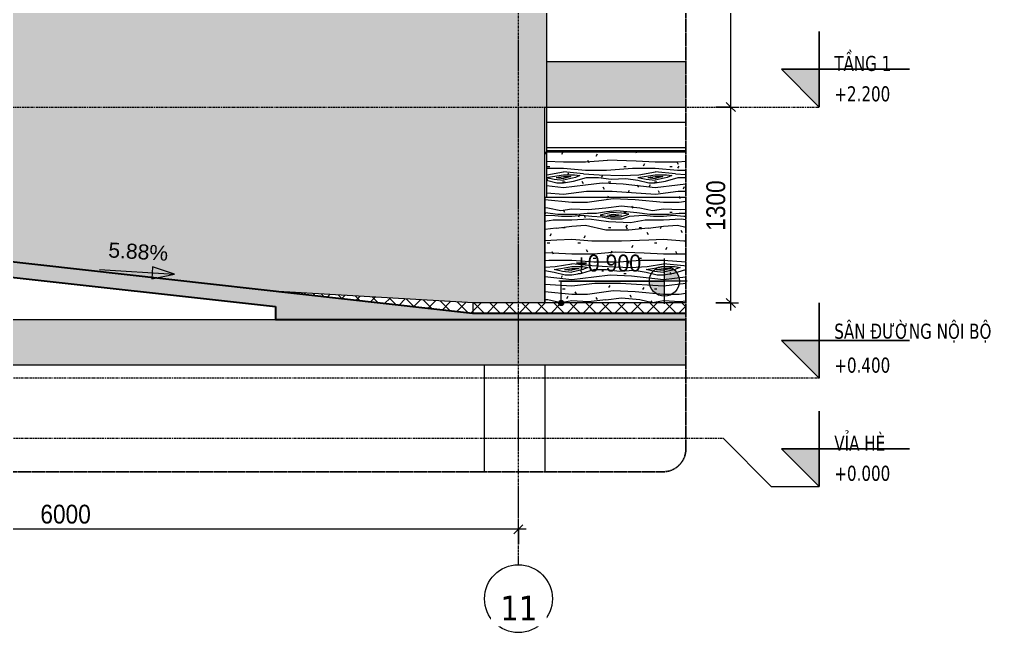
# Model space of a CAD drawing. Header units: millimetres. Extents: x 46644 to 147176, y -1287 to 53383.
# Drawn here: x 126647 to 133088, y -1287 to 2781 of the extents above; entities that cross this region are included whole.
import ezdxf

# ---------------------------------------------------------------- set-up
doc = ezdxf.new("R2010")
doc.units = ezdxf.units.MM
for name, pattern in [('Centre', [31.75, 6.35, -4.7625, 15.875, -4.7625]), ('Grid Line', [22.225, 12.7, -3.175, 3.175, -3.175]), ('Hidden', [7.14375, 4.7625, -2.38125])]:
    doc.linetypes.add(name, pattern=pattern)
for name, color, linetype, lineweight in [('0-3', 130, 'Continuous', 5), ('A-ANNO-DIMS', 211, 'Continuous', 9), ('A-ANNO-DIMS-50', 211, 'Continuous', 9), ('A-DETL-GENF', 92, 'Continuous', 18), ('A-DETL-GENF-2', 92, 'Hidden', 25), ('A-DETL-GENF-3', 9, 'Continuous', 18), ('A-DETL-MEDM', 33, 'Continuous', 35), ('A-DETL-THIN', 151, 'Continuous', 18), ('A-FLOR-1', 250, 'Continuous', 18), ('A-FLOR-FNSH-2', 250, 'Continuous', 18), ('A-FLOR-LEVL', 51, 'Continuous', 9), ('A-FLOR-LEVL-1', 51, 'Continuous', 25), ('A-FLOR-LEVL-2', 51, 'Centre', 9), ('A-FLOR-MCUT', 51, 'Continuous', 18), ('A-FLOR-PATT-1', 8, 'Continuous', 18), ('A-WALL', 113, 'Continuous', 18), ('A-WALL-PATT-1', 9, 'Continuous', 18), ('A-WALL-PATT-4', 254, 'Continuous', 5), ('G-ANNO-DIMS', 111, 'Continuous', 9), ('S-COLS-4', 250, 'Continuous', 18), ('S-GRID-1', 1, 'Grid Line', 9), ('S-GRID-IDEN', 1, 'Continuous', 9)]:
    doc.layers.add(name, color=color, linetype=linetype, lineweight=lineweight)
doc.styles.add('Arial_6', font='arial.ttf', dxfattribs={"width": 0.9, "height": 112.5})
doc.styles.add('Arial_7', font='arial.ttf', dxfattribs={"height": 100})
doc.styles.add('Tahoma_B', font='tahomabd.ttf', dxfattribs={"height": 162.5})
doc.styles.add('Tahoma_B_1', font='tahomabd.ttf', dxfattribs={"width": 0.85, "height": 100})
doc.styles.add('UTM Avo', font='', dxfattribs={"width": 0.9, "height": 125})
doc.styles.get('UTM Avo').set_extended_font_data('UTM Avo')
doc.dimstyles.new('1_Dim_chi_tiet_2_5', dxfattribs={"dimscale": 304.8, "dimtxt": 124.912619, "dimasz": 0.19685, "dimexe": 0.164042, "dimexo": 0.0625, "dimgap": 0.016404, "dimtad": 1, "dimdec": 0, "dimrnd": 5, "dimzin": 0, "dimdsep": 46, "dimtxsty": 'UTM Avo', "dimblk1": 'OBLIQUE', "dimblk2": 'OBLIQUE', "dimsah": 1, "dimcen": 0.09, "dimdle": 0.164042, "dimazin": 0, "dimtfac": 1, "dimtdec": 4, "dimtix": 1, "dimtmove": 0, "dimatfit": 3, "dimfxl": 0.328084, "dimfxlon": 1, "dimtvp": 1, "dimtolj": 1, "dimtzin": 0, "dimarcsym": 2})
pattern_1 = [(45, (123746.356, 15725), (-53.033, 53.033), []), (135, (123746.356, 15725), (-53.033, -53.033), [])]
pattern_2 = [(0, (123746.36, 15725), (406.4, 101.6), [16.764, -288.036, 16.764, -288.036, -1625.6]), (0, (123746.36, 15725), (406.4, 101.6), [-609.6, 16.764, -592.836, 16.764, -288.036, -711.2]), (0, (123746.36, 15725), (406.4, 101.6), [-1524, 16.764, -186.436, 16.764, -491.236]), (120, (123898.76, 15775.8), (-291.1882, 301.1527), [16.764, -288.036, 16.764, -1913.636]), (120, (123898.76, 15775.8), (-291.1882, 301.1527), [-321.564, -288.036, 16.764, -592.836, -1016]), (120, (123898.76, 15775.8), (-291.1882, 301.1527), [-1219.2, 16.764, -288.036, 16.764, -694.436]), (120, (123898.76, 15775.8), (-291.1882, 301.1527), [-1540.764, -186.436, 16.764, -491.236]), (240, (123949.56, 15979), (-115.2118, -402.7527), [16.764, -288.036, 16.764, -288.036, -1625.6]), (240, (123949.56, 15979), (-115.2118, -402.7527), [-609.6, 16.764, -592.836, 16.764, -288.036, -711.2]), (240, (123949.56, 15979), (-115.2118, -402.7527), [-1524, 16.764, -186.436, 16.764, -491.236])]
pattern_3 = [(50, (123746.36, 15725), (364.368, -31.8783), [38.1, -419.1]), (355, (123746.36, 15725), (-70.486, 382.113), [30.48, -335.28]), (100.451, (123776.72, 15722.34), (293.885, 350.2334), [32.38, -356.18]), (46.184, (123746.36, 15826.6), (542.158, -84.086), [57.15, -628.65]), (96.636, (123791.54, 15819.6), (474.805, 494.855), [48.57, -534.27]), (351.184, (123746.36, 15826.6), (474.81, 494.85), [45.72, -502.92]), (21, (123797.16, 15801.2), (303.2285, -204.5305), [38.1, -419.1]), (326, (123797.16, 15801.2), (123.604, 368.376), [30.48, -335.28]), (71.451, (123822.42, 15784.16), (426.834, 163.843), [32.38, -356.18]), (37.5, (123746.36, 15725), (6.1766, 169.1102), [3.353, -327.863, 3.353, -337.007, -336.55]), (37.5, (123746.36, 15725), (6.1766, 169.1102), [-671.576, 3.353, -333.197]), (7.5, (123746.36, 15725), (133.6389, 200.3615), [3.353, -190.703, 3.353, -320.243, -128.27]), (7.5, (123746.36, 15725), (133.6389, 200.3615), [-517.652, 3.353, -124.917]), (327.5, (123633.07, 15725), (271.1818, -11.4584), [3.353, -123.647, 3.353, -392.887, -525.78]), (327.5, (123633.07, 15725), (271.1818, -11.4584), [-523.24, 3.353, -522.427]), (317.5, (123582.27, 15725), (296.2585, 50.853), [3.353, -161.747, 3.353, -259.791, -373.38]), (317.5, (123582.27, 15725), (296.2585, 50.853), [-428.244, 3.353, -370.027]), (45, (123746.36, 15725), (-125.7236, 125.7236), []), (45, (123746.36, 15915.5), (-125.7236, 125.7236), [])]

# ---------------------------------------------------------------- blocks, each defined once
blk = doc.blocks.new('NCV_TKTC_KET CAU_rvt-5-TKCS_SẢNH - BẬC CẤP 3 - MẶT CẮT 1')
at = {"layer": 'A-FLOR-1'}
for p, q in [((-99767.6, 2100), (-98842.5, 2100)), ((-98842.5, 1930), (-99767.6, 1930))]:
    blk.add_line(p, q, dxfattribs=at)
at = {"layer": 'S-COLS-4'}
for p, q in [((-100177.6, -220), (-100177.6, 490)), ((-99777.6, 490), (-99777.6, -220))]:
    blk.add_line(p, q, dxfattribs=at)
blk = doc.blocks.new('BORDER VIEW - BORDER VIEW-2326688-TKCS_SẢNH - BẬC CẤP 3 - MẶT CẮT 1')
at = {"layer": 'A-DETL-GENF-2'}
for p, q in [((-98842.5, 6129.3), (-98842.5, -70)), ((-98992.5, -220), (-113462.6, -220))]:
    blk.add_line(p, q, dxfattribs=at)
blk.add_arc((-98992.5, -70), 150, 270, 0, dxfattribs=at)
blk = doc.blocks.new('Level - CAO ĐỘ LEVEL-350587-TKCS_SẢNH - BẬC CẤP 3 - MẶT CẮT 1')
at = {"layer": 'A-FLOR-LEVL'}
blk.add_hatch(color=256, dxfattribs=at).paths.add_polyline_path([(-97957.9, 2450), (-97957.9, 2200), (-98207.9, 2450)])
at = {"layer": 'A-FLOR-LEVL-1'}
for p, q in [((-97957.9, 2200), (-97957.9, 2700)), ((-98207.9, 2450), (-97957.9, 2200)), ((-98207.9, 2450), (-97357.9, 2450))]:
    blk.add_line(p, q, dxfattribs=at)
blk = doc.blocks.new('Grid - M_Grid Head - Circle-353313-TKCS_SẢNH - BẬC CẤP 3 - MẶT CẮT 1')
at = {"layer": 'S-GRID-IDEN'}
blk.add_circle((-99952.6, -1062.1), 225, dxfattribs=at)
blk = doc.blocks.new('Spot Elevations - M_Spot Elevation - Target Filled-350595-TKCS_SẢNH - BẬC CẤP 3 - MẶT CẮT 1')
at = {"layer": 'G-ANNO-DIMS'}
h = blk.add_hatch(color=256, dxfattribs=at)
edge = h.paths.add_edge_path()
edge.add_line((-98984.3, 1044.5), (-98884.3, 1044.5))
edge.add_arc((-98984.3, 1044.5), 100, 0, 90)
edge.add_line((-98984.3, 1144.5), (-98984.3, 1044.5))
h = blk.add_hatch(color=256, dxfattribs=at)
edge = h.paths.add_edge_path()
edge.add_line((-98984.3, 1044.5), (-99084.3, 1044.5))
edge.add_arc((-98984.3, 1044.5), 100, 180, 270)
edge.add_line((-98984.3, 944.5), (-98984.3, 1044.5))
for p, q in [((-98984.3, 894.5), (-98984.3, 1194.5)), ((-98834.3, 1044.5), (-99684.3, 1044.5))]:
    blk.add_line(p, q, dxfattribs=at)
blk.add_circle((-98984.3, 1044.5), 100, dxfattribs=at)
blk = doc.blocks.new('DIMBLOCK42-TKCS_SẢNH - BẬC CẤP 3 - MẶT CẮT 1')
at = {"layer": 'A-ANNO-DIMS-50'}
for p, q in [((123956.9, -701.2), (123956.9, -551.2)), ((129956.9, -701.2), (129956.9, -551.2)), ((130006.9, -601.2), (123956.9, -601.2)), ((123956.9, -601.2), (123956.9, -701.2)), ((129956.9, -601.2), (129956.9, -701.2))]:
    blk.add_line(p, q, dxfattribs=at)
at = {"layer": 'A-ANNO-DIMS-50', "lineweight": 25}
for p, q in [((123956.9, -601.2), (123986.9, -571.2)), ((129956.9, -601.2), (129986.9, -571.2)), ((123956.9, -601.2), (123926.9, -631.2)), ((129956.9, -601.2), (129926.9, -631.2))]:
    blk.add_line(p, q, dxfattribs=at)
at = {"layer": 'A-ANNO-DIMS-50', "color": 0, "insert": (126785.7, -438.8), "char_height": 125, "width": 410.824, "attachment_point": 1, "line_spacing_factor": 1.110334, "style": 'UTM Avo'}
blk.add_mtext('6000', dxfattribs=at)
blk = doc.blocks.new('_Oblique')
at = {"color": 0, "linetype": 'ByBlock', "lineweight": -2}
blk.add_line((-0.5, -0.5), (0.5, 0.5), dxfattribs=at)
blk = doc.blocks.new('DIMBLOCK45-TKCS_SẢNH - BẬC CẤP 3 - MẶT CẮT 1')
at = {"layer": 'A-ANNO-DIMS-50'}
for p, q in [((131265.5, 2200), (131415.5, 2200)), ((131365.5, 2200), (131265.5, 2200)), ((131365.5, 850), (131365.5, 2200)), ((131265.5, 900), (131415.5, 900)), ((131365.5, 900), (131265.5, 900))]:
    blk.add_line(p, q, dxfattribs=at)
at = {"layer": 'A-ANNO-DIMS-50', "lineweight": 25}
for p, q in [((131365.5, 2200), (131335.5, 2230)), ((131365.5, 2200), (131395.5, 2170)), ((131365.5, 900), (131335.5, 930)), ((131365.5, 900), (131395.5, 870))]:
    blk.add_line(p, q, dxfattribs=at)
at = {"layer": 'A-ANNO-DIMS-50', "color": 0, "insert": (131203.1, 1378.8), "char_height": 125, "width": 410.824, "attachment_point": 1, "rotation": 90, "line_spacing_factor": 1.110334, "style": 'UTM Avo'}
blk.add_mtext('1300', dxfattribs=at)
blk = doc.blocks.new('DIMBLOCK46-TKCS_SẢNH - BẬC CẤP 3 - MẶT CẮT 1')
at = {"layer": 'A-ANNO-DIMS-50', "lineweight": 25}
for p, q in [((131365.5, 5600), (131335.5, 5630)), ((131365.5, 5600), (131395.5, 5570)), ((131365.5, 2200), (131335.5, 2230)), ((131365.5, 2200), (131395.5, 2170))]:
    blk.add_line(p, q, dxfattribs=at)
at = {"layer": 'A-ANNO-DIMS-50'}
for p, q in [((131365.5, 2200), (131365.5, 5650)), ((131265.5, 5600), (131415.5, 5600)), ((131365.5, 5600), (131265.5, 5600)), ((131265.5, 2200), (131415.5, 2200)), ((131365.5, 2200), (131265.5, 2200))]:
    blk.add_line(p, q, dxfattribs=at)
at = {"layer": 'A-ANNO-DIMS-50', "color": 0, "insert": (131203.1, 3728.8), "char_height": 125, "width": 410.824, "attachment_point": 1, "rotation": 90, "line_spacing_factor": 1.110334, "style": 'UTM Avo'}
blk.add_mtext('3400', dxfattribs=at)

msp = doc.modelspace()

# ---------------------------------------------------------------- hatches: boundary and pattern name
at = {"layer": 'A-DETL-GENF-3'}
h = msp.add_hatch(dxfattribs=at)
h.set_pattern_fill('FP_43', color=256, style=0, pattern_type=2)
h.set_pattern_definition(pattern_3)
h.paths.add_polyline_path([(131066.9, 790), (131066.9, 830), (129653, 830), (126253, 1210), (124836.9, 1210), (124836.9, 1256.7), (123636.9, 1976.7), (123636.9, 2150), (122456.9, 2150), (122456.9, 2000), (123496.9, 2000), (123496.9, 1860.1), (123636.9, 1860.1), (124696.9, 1224.1), (124696.9, 960), (124836.9, 960), (124836.9, 1110), (126247.5, 1110), (128346, 875.5), (128346, 790), (129264.1, 790)])
h = msp.add_hatch(dxfattribs=at)
h.set_pattern_fill('FP_43', color=256, style=0, pattern_type=2)
h.set_pattern_definition(pattern_3)
h.paths.add_polyline_path([(124236.9, 490), (131066.9, 490), (131066.9, 790), (122156.9, 790), (122156.9, 490), (123695.8, 490)])
at = {"layer": 'A-FLOR-PATT-1'}
h = msp.add_hatch(dxfattribs=at)
h.set_pattern_fill('FP_36', color=256, style=0, pattern_type=2)
h.set_pattern_definition(pattern_1)
h.paths.add_polyline_path([(129654.8, 830), (129656.9, 830), (129656.9, 900), (128326.4, 978.3), (129653, 830.1)])
h = msp.add_hatch(dxfattribs=at)
h.set_pattern_fill('FP_36', color=256, style=0, pattern_type=2)
h.set_pattern_definition(pattern_1)
h.paths.add_polyline_path([(129656.9, 830), (131066.9, 830), (131066.9, 900), (129656.9, 900)])
at = {"layer": 'A-WALL-PATT-1'}
h = msp.add_hatch(dxfattribs=at)
h.set_pattern_fill('FP_40', color=256, style=0, pattern_type=2)
h.set_pattern_definition(pattern_2)
h.paths.add_polyline_path([(131066.9, 1600), (131066.9, 1900), (130141.9, 1900), (130141.9, 1600), (130192.2, 1600)])
h.paths.add_polyline_path([(130131.9, 1890), (130135.9, 1890), (130135.9, 1900), (130131.9, 1900)])
h = msp.add_hatch(dxfattribs=at)
h.set_pattern_fill('FP_42', color=256, style=0, pattern_type=2)
h.set_pattern_definition([(349.695, (145070.85, 869.39), (3657.59817, -609.61005), [68.155, -6747.38]), (0, (145137.9, 857.2), (609.6, 609.6), [67.056, -542.544]), (18.435, (145204.96, 857.2), (1219.1992, 609.6016), [57.832, -1869.893]), (172.875, (145259.83, 875.49), (4267.1994, -609.5991), [49.148, -4865.604]), (174.806, (145211.06, 881.584), (6096.00395, -609.55472), [67.333, -6665.92]), (194.036, (145144, 887.68), (-1828.8022, -609.5924), [75.403, -2438.042]), (9.462, (145119.62, 869.39), (3048.00504, 609.5835), [37.081, -3670.971]), (353.66, (145156.196, 875.49), (-4876.8008, 609.58348), [55.202, -5464.96]), (185.711, (145211.06, 869.39), (-5486.39511, -609.63944), [61.264, -6065.139]), (168.69, (145150.1, 863.3), (2438.4, -609.6026), [31.084, -3077.28]), (354.806, (145015.99, 863.296), (-6096.00395, 609.55472), [67.333, -6665.92]), (348.69, (145083.04, 857.2), (-2438.4, 609.6026), [62.167, -3046.194]), (0, (145144, 845), (609.6, 609.6), [73.152, -536.448]), (20.556, (145217.156, 845.01), (3048.0001, 1219.19697), [52.084, -5156.34]), (3.814, (145265.924, 863.296), (8534.40115, 609.58889), [91.643, -9072.654]), (354.806, (145357.364, 869.39), (-6096.00395, 609.55472), [67.333, -6665.92]), (0, (145424.4, 863.3), (609.6, 609.6), [67.056, -542.544]), (5.194, (144881.876, 863.296), (6096.00395, 609.55472), [67.333, -6665.92]), (354.806, (144948.93, 869.39), (-6096.00395, 609.55472), [67.333, -6665.92]), (0, (144881.9, 875.5), (609.6, 609.6), [36.576, -573.024]), (5.194, (144918.45, 875.49), (6096.00395, 609.55472), [67.333, -6665.92]), (0, (144985.5, 881.6), (609.6, 609.6), [60.96, -548.64]), (10.305, (145046.47, 881.584), (-3657.59817, -609.61005), [68.155, -6747.38]), (5.194, (145113.524, 893.776), (6096.00395, 609.55472), [67.333, -6665.92]), (354.806, (145180.58, 899.87), (-6096.00395, 609.55472), [67.333, -6665.92]), (354.806, (145247.636, 893.776), (-6096.00395, 609.55472), [67.333, -6665.92]), (351.87, (145314.69, 887.68), (-3657.60043, 609.5929), [86.21, -4224.312]), (0, (145400.04, 875.5), (609.6, 609.6), [91.44, -518.16]), (347.471, (145375.65, 509.73), (3047.99888, -609.61085), [56.202, -5564.033]), (354.289, (145430.516, 497.536), (-5486.39511, 609.63944), [61.264, -6065.139]), (8.13, (145375.65, 509.73), (3657.60043, 609.5929), [43.105, -4267.418]), (9.462, (145418.32, 515.82), (3048.00504, 609.5835), [74.161, -3633.892]), (0, (144881.9, 528), (609.6, 609.6), [73.152, -536.448]), (350.538, (144955.03, 528.02), (-3048.00504, 609.5835), [37.081, -3670.971]), (201.801, (144991.6, 521.92), (1828.8045, 609.58684), [32.828, -3249.968]), (192.995, (144961.124, 509.73), (5486.39314, 1219.23746), [81.331, -8051.747]), (352.875, (145442.71, 509.73), (-4267.1994, 609.5991), [49.148, -4865.604]), (7.125, (145442.71, 509.73), (4267.1994, 609.5991), [49.148, -4865.604]), (0, (144881.9, 515.8), (609.6, 609.6), [48.768, -560.832]), (194.036, (144930.64, 515.82), (-1828.8022, -609.5924), [50.27, -2463.177]), (356.633, (145015.988, 534.112), (-9753.59439, 609.691875), [103.811, -10277.302]), (357.709, (145119.62, 528.016), (-14630.39665, 609.69909), [152.522, -15099.665]), (3.18, (145272.02, 521.92), (10363.19831, 609.63121), [109.897, -10879.823]), (9.462, (145381.75, 528.02), (3048.00504, 609.5835), [111.242, -3596.81]), (10.305, (144881.876, 473.15), (-3657.59817, -609.61005), [68.155, -6747.38]), (15.945, (144948.93, 485.34), (-2438.4042, -609.58315), [88.759, -4349.196]), (0, (145034.3, 509.7), (609.6, 609.6), [79.248, -530.352]), (351.87, (145113.52, 509.73), (-3657.60043, 609.5929), [86.21, -4224.312]), (3.576, (145198.868, 497.536), (9144.00297, 609.5468), [97.726, -9674.906]), (351.254, (145296.404, 503.63), (4267.20096, -609.58783), [80.18, -7937.856]), (345.964, (145375.65, 491.44), (-1828.8022, 609.5924), [75.403, -2438.042]), (0, (145448.8, 473.15), (609.6, 609.6), [42.672, -566.928]), (174.806, (145015.99, 534.11), (6096.00395, -609.55472), [134.665, -6598.587]), (355.236, (144881.876, 570.69), (-6705.59647, 609.64143), [146.811, -7193.745]), (0, (145028.2, 558.5), (609.6, 609.6), [140.208, -469.392]), (4.086, (145168.388, 558.496), (7924.79503, 609.65274), [171.123, -8385.02]), (0, (145339.1, 570.7), (609.6, 609.6), [152.4, -457.2]), (7.125, (144881.876, 442.67), (4267.1994, 609.5991), [147.443, -4767.311]), (6.34, (145028.18, 460.96), (4876.8008, 609.58348), [110.403, -5409.758]), (357.51, (145137.908, 473.152), (-13411.196973, 609.70439), [140.34, -13893.706]), (353.48, (145278.116, 467.056), (-15849.59217, 1828.855172), [214.749, -21260.135]), (3.013, (144881.876, 838.912), (10972.79715, 609.6408), [115.984, -11482.446]), (351.87, (144997.7, 845.01), (-3657.60043, 609.5929), [129.316, -4181.208]), (357.614, (145125.716, 826.72), (-14020.799432, 609.613717), [146.431, -14496.664]), (10.62, (145272.02, 820.624), (-6705.59246, -1219.23973), [99.236, -9824.334]), (0, (145369.56, 838.9), (609.6, 609.6), [121.92, -487.68]), (356.82, (144881.876, 912.064), (-10363.19831, 609.63121), [109.897, -10879.823]), (6.009, (144991.604, 905.968), (-6095.99899, -609.599175), [116.464, -11529.929]), (6.71, (145107.428, 918.16), (-5486.397345, -609.61573), [104.346, -10330.325]), (354.289, (145211.06, 930.35), (-5486.39511, 609.63944), [122.528, -6003.877]), (347.905, (145332.98, 918.16), (-5486.39487, 1219.22295), [87.281, -8640.862]), (9.462, (145418.32, 899.87), (3048.00504, 609.5835), [74.161, -3633.892]), (3.814, (144881.876, 796.24), (8534.40115, 609.58889), [91.643, -9072.654]), (347.196, (144973.316, 802.336), (-7924.80896, 1828.76326), [137.532, -13615.67]), (0, (145107.4, 771.86), (609.6, 609.6), [152.4, -457.2]), (5.44, (145259.828, 771.856), (-6705.60249, -609.56085), [128.595, -12730.932]), (6.71, (145387.844, 784.048), (-5486.397345, -609.61573), [104.346, -10330.325]), (0, (144881.9, 954.74), (609.6, 609.6), [103.632, -505.968]), (8.13, (144985.51, 954.74), (3657.60043, 609.5929), [172.421, -4138.102]), (357.614, (145156.196, 979.12), (-14020.799432, 609.613717), [146.431, -14496.664]), (354.472, (145302.5, 973.024), (12801.591011, -1219.302898), [189.859, -18796.025]), (6.843, (144881.876, 400), (-10363.195037, -1219.241277), [153.494, -15195.842]), (0, (145034.3, 418.3), (609.6, 609.6), [170.688, -438.912]), (356.348, (145204.964, 418.288), (-18897.604963, 1219.126665), [287.095, -28422.422]), (0, (144881.9, 613.36), (609.6, 609.6), [146.304, -463.296]), (4.764, (145028.18, 613.36), (6705.59647, 609.64143), [146.811, -7193.745]), (358.152, (145174.484, 625.552), (-18287.996238, 609.724117), [189.074, -18718.355]), (357.274, (145363.46, 619.456), (-12192.004244, 609.534153), [128.161, -12687.945]), (354.806, (144881.876, 710.896), (-6096.00395, 609.55472), [134.665, -6598.587]), (0, (145016, 698.7), (609.6, 609.6), [195.072, -414.528]), (1.909, (145211.06, 698.704), (17678.40105, 609.553228), [182.982, -18115.176]), (3.576, (145393.94, 704.8), (9144.00297, 609.5468), [97.726, -9674.906])])
h.paths.add_polyline_path([(131066.9, 1600), (131066.9, 1900), (130141.9, 1900), (130141.9, 1600), (130192.2, 1600)])
h.paths.add_polyline_path([(130131.9, 1890), (130135.9, 1890), (130135.9, 1900), (130131.9, 1900)])
h = msp.add_hatch(dxfattribs=at)
h.set_pattern_fill('FP_40', color=256, style=0, pattern_type=2)
h.set_pattern_definition(pattern_2)
h.paths.add_polyline_path([(130131.9, 900), (131066.9, 900), (131066.9, 1600), (130131.9, 1600), (130131.9, 1462.5)])
h = msp.add_hatch(dxfattribs=at)
h.set_pattern_fill('FP_41', color=256, style=0, pattern_type=2)
h.set_pattern_definition([(349.695, (145125.85, 869.39), (3657.59817, -609.61005), [68.155, -6747.38]), (0, (145192.9, 857.2), (609.6, 609.6), [67.056, -542.544]), (18.435, (145259.96, 857.2), (1219.1992, 609.6016), [57.832, -1869.893]), (172.875, (145314.83, 875.49), (4267.1994, -609.5991), [49.148, -4865.604]), (174.806, (145266.06, 881.584), (6096.00395, -609.55472), [67.333, -6665.92]), (194.036, (145199, 887.68), (-1828.8022, -609.5924), [75.403, -2438.042]), (9.462, (145174.62, 869.39), (3048.00504, 609.5835), [37.081, -3670.971]), (353.66, (145211.196, 875.49), (-4876.8008, 609.58348), [55.202, -5464.96]), (185.711, (145266.06, 869.39), (-5486.39511, -609.63944), [61.264, -6065.139]), (168.69, (145205.1, 863.3), (2438.4, -609.6026), [31.084, -3077.28]), (354.806, (145070.99, 863.296), (-6096.00395, 609.55472), [67.333, -6665.92]), (348.69, (145138.04, 857.2), (-2438.4, 609.6026), [62.167, -3046.194]), (0, (145199, 845), (609.6, 609.6), [73.152, -536.448]), (20.556, (145272.156, 845.01), (3048.0001, 1219.19697), [52.084, -5156.34]), (3.814, (145320.924, 863.296), (8534.40115, 609.58889), [91.643, -9072.654]), (354.806, (145412.364, 869.39), (-6096.00395, 609.55472), [67.333, -6665.92]), (0, (145479.4, 863.3), (609.6, 609.6), [67.056, -542.544]), (5.194, (144936.876, 863.296), (6096.00395, 609.55472), [67.333, -6665.92]), (354.806, (145003.93, 869.39), (-6096.00395, 609.55472), [67.333, -6665.92]), (0, (144936.9, 875.5), (609.6, 609.6), [36.576, -573.024]), (5.194, (144973.45, 875.49), (6096.00395, 609.55472), [67.333, -6665.92]), (0, (145040.5, 881.6), (609.6, 609.6), [60.96, -548.64]), (10.305, (145101.47, 881.584), (-3657.59817, -609.61005), [68.155, -6747.38]), (5.194, (145168.524, 893.776), (6096.00395, 609.55472), [67.333, -6665.92]), (354.806, (145235.58, 899.87), (-6096.00395, 609.55472), [67.333, -6665.92]), (354.806, (145302.636, 893.776), (-6096.00395, 609.55472), [67.333, -6665.92]), (351.87, (145369.69, 887.68), (-3657.60043, 609.5929), [86.21, -4224.312]), (0, (145455.04, 875.5), (609.6, 609.6), [91.44, -518.16]), (347.471, (145430.65, 509.73), (3047.99888, -609.61085), [56.202, -5564.033]), (354.289, (145485.516, 497.536), (-5486.39511, 609.63944), [61.264, -6065.139]), (8.13, (145430.65, 509.73), (3657.60043, 609.5929), [43.105, -4267.418]), (9.462, (145473.32, 515.82), (3048.00504, 609.5835), [74.161, -3633.892]), (0, (144936.9, 528), (609.6, 609.6), [73.152, -536.448]), (350.538, (145010.03, 528.02), (-3048.00504, 609.5835), [37.081, -3670.971]), (201.801, (145046.6, 521.92), (1828.8045, 609.58684), [32.828, -3249.968]), (192.995, (145016.124, 509.73), (5486.39314, 1219.23746), [81.331, -8051.747]), (352.875, (145497.71, 509.73), (-4267.1994, 609.5991), [49.148, -4865.604]), (7.125, (145497.71, 509.73), (4267.1994, 609.5991), [49.148, -4865.604]), (0, (144936.9, 515.8), (609.6, 609.6), [48.768, -560.832]), (194.036, (144985.64, 515.82), (-1828.8022, -609.5924), [50.27, -2463.177]), (356.633, (145070.988, 534.112), (-9753.59439, 609.691875), [103.811, -10277.302]), (357.709, (145174.62, 528.016), (-14630.39665, 609.69909), [152.522, -15099.665]), (3.18, (145327.02, 521.92), (10363.19831, 609.63121), [109.897, -10879.823]), (9.462, (145436.75, 528.02), (3048.00504, 609.5835), [111.242, -3596.81]), (10.305, (144936.876, 473.15), (-3657.59817, -609.61005), [68.155, -6747.38]), (15.945, (145003.93, 485.34), (-2438.4042, -609.58315), [88.759, -4349.196]), (0, (145089.3, 509.7), (609.6, 609.6), [79.248, -530.352]), (351.87, (145168.52, 509.73), (-3657.60043, 609.5929), [86.21, -4224.312]), (3.576, (145253.868, 497.536), (9144.00297, 609.5468), [97.726, -9674.906]), (351.254, (145351.404, 503.63), (4267.20096, -609.58783), [80.18, -7937.856]), (345.964, (145430.65, 491.44), (-1828.8022, 609.5924), [75.403, -2438.042]), (0, (145503.8, 473.15), (609.6, 609.6), [42.672, -566.928]), (174.806, (145070.99, 534.11), (6096.00395, -609.55472), [134.665, -6598.587]), (355.236, (144936.876, 570.69), (-6705.59647, 609.64143), [146.811, -7193.745]), (0, (145083.2, 558.5), (609.6, 609.6), [140.208, -469.392]), (4.086, (145223.388, 558.496), (7924.79503, 609.65274), [171.123, -8385.02]), (0, (145394.1, 570.7), (609.6, 609.6), [152.4, -457.2]), (7.125, (144936.876, 442.67), (4267.1994, 609.5991), [147.443, -4767.311]), (6.34, (145083.18, 460.96), (4876.8008, 609.58348), [110.403, -5409.758]), (357.51, (145192.908, 473.152), (-13411.196973, 609.70439), [140.34, -13893.706]), (353.48, (145333.116, 467.056), (-15849.59217, 1828.855172), [214.749, -21260.135]), (3.013, (144936.876, 838.912), (10972.79715, 609.6408), [115.984, -11482.446]), (351.87, (145052.7, 845.01), (-3657.60043, 609.5929), [129.316, -4181.208]), (357.614, (145180.716, 826.72), (-14020.799432, 609.613717), [146.431, -14496.664]), (10.62, (145327.02, 820.624), (-6705.59246, -1219.23973), [99.236, -9824.334]), (0, (145424.56, 838.9), (609.6, 609.6), [121.92, -487.68]), (356.82, (144936.876, 912.064), (-10363.19831, 609.63121), [109.897, -10879.823]), (6.009, (145046.604, 905.968), (-6095.99899, -609.599175), [116.464, -11529.929]), (6.71, (145162.428, 918.16), (-5486.397345, -609.61573), [104.346, -10330.325]), (354.289, (145266.06, 930.35), (-5486.39511, 609.63944), [122.528, -6003.877]), (347.905, (145387.98, 918.16), (-5486.39487, 1219.22295), [87.281, -8640.862]), (9.462, (145473.32, 899.87), (3048.00504, 609.5835), [74.161, -3633.892]), (3.814, (144936.876, 796.24), (8534.40115, 609.58889), [91.643, -9072.654]), (347.196, (145028.316, 802.336), (-7924.80896, 1828.76326), [137.532, -13615.67]), (0, (145162.4, 771.86), (609.6, 609.6), [152.4, -457.2]), (5.44, (145314.828, 771.856), (-6705.60249, -609.56085), [128.595, -12730.932]), (6.71, (145442.844, 784.048), (-5486.397345, -609.61573), [104.346, -10330.325]), (0, (144936.9, 954.74), (609.6, 609.6), [103.632, -505.968]), (8.13, (145040.51, 954.74), (3657.60043, 609.5929), [172.421, -4138.102]), (357.614, (145211.196, 979.12), (-14020.799432, 609.613717), [146.431, -14496.664]), (354.472, (145357.5, 973.024), (12801.591011, -1219.302898), [189.859, -18796.025]), (6.843, (144936.876, 400), (-10363.195037, -1219.241277), [153.494, -15195.842]), (0, (145089.3, 418.3), (609.6, 609.6), [170.688, -438.912]), (356.348, (145259.964, 418.288), (-18897.604963, 1219.126665), [287.095, -28422.422]), (0, (144936.9, 613.36), (609.6, 609.6), [146.304, -463.296]), (4.764, (145083.18, 613.36), (6705.59647, 609.64143), [146.811, -7193.745]), (358.152, (145229.484, 625.552), (-18287.996238, 609.724117), [189.074, -18718.355]), (357.274, (145418.46, 619.456), (-12192.004244, 609.534153), [128.161, -12687.945]), (354.806, (144936.876, 710.896), (-6096.00395, 609.55472), [134.665, -6598.587]), (0, (145071, 698.7), (609.6, 609.6), [195.072, -414.528]), (1.909, (145266.06, 698.704), (17678.40105, 609.553228), [182.982, -18115.176]), (3.576, (145448.94, 704.8), (9144.00297, 609.5468), [97.726, -9674.906])])
h.paths.add_polyline_path([(130131.9, 900), (131066.9, 900), (131066.9, 1600), (130131.9, 1600), (130131.9, 1462.5)])
at = {"layer": 'A-WALL-PATT-4'}
h = msp.add_hatch(color=256, dxfattribs=at)
h.paths.add_polyline_path([(130131.9, 900), (130131.9, 3290), (124846.9, 3290), (124846.9, 2200), (124856.9, 2200), (124856.9, 1210), (126256.9, 1209.6), (128326.4, 978.3), (129656.9, 900)])
h.paths.add_polyline_path([(125551.9, 3300), (130131.9, 3300), (130131.9, 4690), (124846.9, 4690), (124846.9, 3300)])
h.paths.add_polyline_path([(130131.9, 4700), (130131.9, 5600), (124846.9, 5600), (124846.9, 4700), (129264.1, 4700)])
h = msp.add_hatch(color=256, dxfattribs=at)
h.paths.add_polyline_path([(130141.9, 2200), (130141.9, 3290), (130131.9, 3290), (130131.9, 2200)])
h.paths.add_polyline_path([(130131.9, 3300), (130141.9, 3300), (130141.9, 4690), (130131.9, 4690)])
h.paths.add_polyline_path([(130141.9, 4700), (130141.9, 5600), (130131.9, 5600), (130131.9, 4700)])
msp.add_hatch(color=256, dxfattribs=at).paths.add_polyline_path([(130192.2, 2200), (131066.9, 2200), (131066.9, 2500), (130141.9, 2500), (130141.9, 2200)])
at = {"layer": 'G-ANNO-DIMS'}
msp.add_hatch(color=256, dxfattribs=at).paths.add_polyline_path([(127676.3, 1091.6), (127528.9, 1140.6), (127524.2, 1060.3)])
h = msp.add_hatch(color=256, dxfattribs=at)
edge = h.paths.add_edge_path()
edge.add_arc((130240, 900), 17.5, 0, 360)

# ---------------------------------------------------------------- linework, layer by layer
at = {"layer": 'A-DETL-MEDM'}
for p, q in [((129653, 830), (126253, 1210)), ((126247.5, 1110), (128346, 875.5)), ((128346, 875.5), (128346, 790)), ((128346, 790), (131066.9, 790)), ((131066.9, 830), (129653, 830))]:
    msp.add_line(p, q, dxfattribs=at)
at = {"layer": 'A-DETL-THIN'}
for p, q in [((122456.9, 790), (128346, 790)), ((122456.9, 490), (131066.9, 490))]:
    msp.add_line(p, q, dxfattribs=at)
at = {"layer": 'A-FLOR-FNSH-2'}
for p, q in [((129656.9, 900), (128326.4, 978.3)), ((131066.9, 900), (129656.9, 900)), ((129656.9, 829.9), (129656.9, 900))]:
    msp.add_line(p, q, dxfattribs=at)
at = {"layer": 'A-FLOR-LEVL'}
for p, q in [((131316.6, 0), (131634.1, -317.5)), ((131634.1, -317.5), (131951.6, -317.5))]:
    msp.add_line(p, q, dxfattribs=at)
at = {"layer": 'A-FLOR-LEVL-2'}
for p, q in [((115633.4, 2200), (131951.6, 2200)), ((131951.6, 400), (115633.4, 400)), ((131316.6, 0), (115633.4, 0))]:
    msp.add_line(p, q, dxfattribs=at)
at = {"layer": 'A-FLOR-MCUT'}
msp.add_line((129654.8, 830), (129650.9, 830.2), dxfattribs=at)
at = {"layer": 'A-WALL'}
for p, q in [((130141.9, 3290), (130141.9, 2200)), ((131066.9, 2500), (130141.9, 2500)), ((130131.9, 2200), (131066.9, 2200)), ((130131.9, 900), (130131.9, 2200)), ((130141.9, 2200), (130141.9, 1600)), ((130135.9, 1900), (130131.9, 1900)), ((130131.9, 1890), (130135.9, 1890)), ((130135.9, 1890), (130135.9, 1900)), ((131066.9, 1910), (130141.9, 1910)), ((131066.9, 1900), (130141.9, 1900)), ((131066.9, 1600), (130131.9, 1600)), ((130131.9, 1600), (130131.9, 900))]:
    msp.add_line(p, q, dxfattribs=at)
at = {"layer": 'G-ANNO-DIMS'}
for p, q in [((127177.2, 1121), (127676.3, 1091.6)), ((127528.9, 1140.6), (127524.2, 1060.3)), ((127676.3, 1091.6), (127528.9, 1140.6)), ((127524.2, 1060.3), (127676.3, 1091.6)), ((130240, 1044.5), (130925.1, 1044.5)), ((130240, 900), (130240, 1044.5))]:
    msp.add_line(p, q, dxfattribs=at)
msp.add_circle((130240, 900), 17.5, dxfattribs=at)
at = {"layer": 'S-GRID-1'}
for p, q in [((129956.9, 412.9), (129956.9, 5575.7)), ((129956.9, -837.1), (129956.9, 412.9))]:
    msp.add_line(p, q, dxfattribs=at)

# ---------------------------------------------------------------- block references
at = {"layer": '0-3'}
msp.add_blockref('NCV_TKTC_KET CAU_rvt-5-TKCS_SẢNH - BẬC CẤP 3 - MẶT CẮT 1', (229909.4, 0), dxfattribs=at)
at = {"layer": 'A-DETL-GENF'}
msp.add_blockref('BORDER VIEW - BORDER VIEW-2326688-TKCS_SẢNH - BẬC CẤP 3 - MẶT CẮT 1', (229909.4, 0), dxfattribs=at)
at = {"layer": 'A-FLOR-LEVL-1'}
for p in [(229909.4, 0), (229909.4, -1800), (229909.4, -2517.5)]:
    msp.add_blockref('Level - CAO ĐỘ LEVEL-350587-TKCS_SẢNH - BẬC CẤP 3 - MẶT CẮT 1', p, dxfattribs=at)
at = {"layer": 'G-ANNO-DIMS'}
msp.add_blockref('Spot Elevations - M_Spot Elevation - Target Filled-350595-TKCS_SẢNH - BẬC CẤP 3 - MẶT CẮT 1', (229909.4, 0), dxfattribs=at)
at = {"layer": 'S-GRID-IDEN'}
msp.add_blockref('Grid - M_Grid Head - Circle-353313-TKCS_SẢNH - BẬC CẤP 3 - MẶT CẮT 1', (229909.4, 0), dxfattribs=at)

# ---------------------------------------------------------------- texts
at = {"layer": 'A-FLOR-LEVL', "char_height": 100, "line_spacing_factor": 0.996129, "style": 'Tahoma_B_1'}
for s, insert, width, attachment_point in [('\\pt510,1020,1530,2040,2550,3060,3570,4080,4590,5100,5610,6120,6630,7140,7650,8160,8670,9180,9690,10200,10710,11220,11730,12240,12750,13260,13770,14280,14790,15300,15810,16320;TẦNG 1', (132051.8, 2437.2), 452.625, 7), ('\\pt212.5,425,637.5,850,1062.5,1275,1487.5,1700,1912.5,2125,2337.5,2550,2762.5,2975,3187.5,3400,3612.5,3825,4037.5,4250,4462.5,4675,4887.5,5100,5312.5,5525,5737.5,5950,6162.5,6375,6587.5,6800;+2.200', (132051.8, 2337.5), 441.575, 1), ('\\pt510,1020,1530,2040,2550,3060,3570,4080,4590,5100,5610,6120,6630,7140,7650,8160,8670,9180,9690,10200,10710,11220,11730,12240,12750,13260,13770,14280,14790,15300,15810,16320;SÂN ĐƯỜNG NỘI BỘ', (132051.8, 637.2), 1256.725, 7), ('\\pt212.5,425,637.5,850,1062.5,1275,1487.5,1700,1912.5,2125,2337.5,2550,2762.5,2975,3187.5,3400,3612.5,3825,4037.5,4250,4462.5,4675,4887.5,5100,5312.5,5525,5737.5,5950,6162.5,6375,6587.5,6800;+0.400', (132051.8, 537.5), 441.575, 1), ('\\pt510,1020,1530,2040,2550,3060,3570,4080,4590,5100,5610,6120,6630,7140,7650,8160,8670,9180,9690,10200,10710,11220,11730,12240,12750,13260,13770,14280,14790,15300,15810,16320;VỈA HÈ', (132051.8, -80.3), 427.55, 7), ('\\pt212.5,425,637.5,850,1062.5,1275,1487.5,1700,1912.5,2125,2337.5,2550,2762.5,2975,3187.5,3400,3612.5,3825,4037.5,4250,4462.5,4675,4887.5,5100,5312.5,5525,5737.5,5950,6162.5,6375,6587.5,6800;+0.000', (132051.8, -180), 441.575, 1)]:
    msp.add_mtext(s, dxfattribs=dict(at, insert=insert, width=width, attachment_point=attachment_point))
at = {"layer": 'G-ANNO-DIMS', "insert": (127240.5, 1302.1), "char_height": 100, "width": 473.789, "attachment_point": 1, "rotation": 356.63347, "line_spacing_factor": 0.941778, "style": 'Arial_7'}
msp.add_mtext('5.88%', dxfattribs=at)
at = {"layer": 'G-ANNO-DIMS', "insert": (130333.8, 1220.8), "char_height": 112.5, "width": 519.248, "attachment_point": 1, "line_spacing_factor": 0.941778, "style": 'Arial_6'}
msp.add_mtext('+0.900', dxfattribs=at)

# ---------------------------------------------------------------- dimensions: what is measured, and where the dimension line sits
at = {"layer": 'A-ANNO-DIMS'}
for base, p1, p2, override, picture, middle in [((131365.5, 5600), (131265.5, 2200), (131265.5, 5600), {"dimpost": '<>', "dimfxl": 3400}, 'DIMBLOCK46-TKCS_SẢNH - BẬC CẤP 3 - MẶT CẮT 1', (131295.8, 3900)), ((131365.5, 2200), (131265.5, 900), (131265.5, 2200), {"dimpost": '<>', "dimfxl": 1300}, 'DIMBLOCK45-TKCS_SẢNH - BẬC CẤP 3 - MẶT CẮT 1', (131295.8, 1550))]:
    dim = msp.add_linear_dim(base=base, p1=p1, p2=p2, angle=90, dimstyle='1_Dim_chi_tiet_2_5', override=override, dxfattribs=at)
    dim.commit()
    dim.dimension.update_dxf_attribs({"geometry": picture, "text_midpoint": middle})
dim = msp.add_linear_dim(base=(123956.9, -601.2), p1=(129956.9, -701.2), p2=(123956.9, -701.2), dimstyle='1_Dim_chi_tiet_2_5', override={"dimpost": '<>', "dimfxl": 6000}, dxfattribs=at)
dim.commit()
dim.dimension.update_dxf_attribs({"geometry": 'DIMBLOCK42-TKCS_SẢNH - BẬC CẤP 3 - MẶT CẮT 1', "text_midpoint": (126956.9, -531.5)})

# ---------------------------------------------------------------- next in the draw order: texts
at = {"layer": 'S-GRID-IDEN', "insert": (129959, -1124.5), "char_height": 162.5, "width": 288, "attachment_point": 5, "line_spacing_factor": 0.996129, "style": 'Tahoma_B', "bg_fill": 3, "box_fill_scale": 1.25, "bg_fill_color": 256, "bg_fill_true_color": 13158600, "bg_fill_transparency": 0}
msp.add_mtext('\\pt634.99962,1269.99925,1905.0005,2540.00013,3174.99975,3809.99937,4445.00062,5080.00025,5714.99987,6349.9995,6985.00075,7620.00037,8255,8889.99962,9524.99925,10160.0005,10795.00013,11429.99975,12064.99938,12700.00063,13335.00025,13969.99988,14604.9995,15240.00075,15875.00038,16510,17144.99963,17779.99925,18415.0005,19050.00013,19684.99975,20319.99938;11', dxfattribs=at)

doc.saveas('drawing.dxf')
